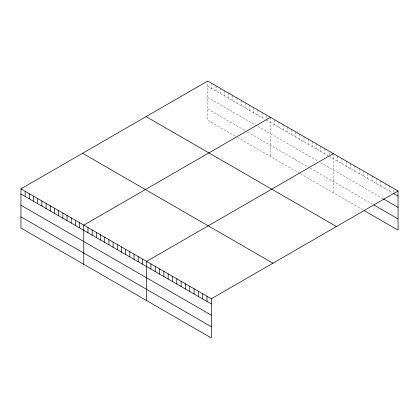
<?xml version="1.0" encoding="UTF-8"?>
<svg xmlns="http://www.w3.org/2000/svg" width="419" height="419" viewBox="0 0 419 419"><rect width="100%" height="100%" fill="white"/><g stroke="black" fill="none" stroke-linecap="round" stroke-linejoin="round"><path stroke-width="0.31" stroke-dasharray="2.1 1.57" d="M207.677 86.23L265.264 119.483M266.311 120.085L328.087 155.753M329.135 156.355L392.655 193.028M207.677 97.454L256.889 125.862M257.936 126.47L318.141 161.226M320.76 162.74L382.945 198.643M207.677 109.013L245.372 130.775M247.467 131.985L308.195 167.045M310.285 168.255L372.161 203.974M235.426 136.248L207.677 120.232L207.677 81.056M237.515 137.458L299.815 173.429M300.339 173.728L362.99 209.898M393.734 189.77L393.734 193.007M389.419 185.984L389.419 191.164M385.103 183.491L385.103 188.67M380.787 180.998L380.787 186.177M376.477 178.51L376.477 183.69M372.161 176.017L372.161 181.197M367.845 173.524L367.845 178.704M363.53 171.036L363.53 176.216M359.214 168.543L359.214 173.723M354.898 166.05L354.898 171.23M350.583 163.562L350.583 168.742M346.267 161.069L346.267 166.249M341.951 158.576L341.951 163.756M337.635 156.088L337.635 161.263M333.325 153.595L333.325 192.771M329.135 152.469L329.135 155.061M324.945 148.761L324.945 153.935M320.76 146.341L320.76 151.521M316.57 143.921L316.57 149.101M312.38 141.507L312.38 146.681M308.195 139.087L308.195 144.267M304.005 136.667L304.005 141.847M299.815 134.248L299.815 139.427M295.631 131.833L295.631 137.013M291.441 129.413L291.441 134.593M287.251 126.994L287.251 132.174M283.066 124.579L283.066 129.759M278.876 122.159L278.876 127.339M274.686 119.74L274.686 124.92M270.501 117.325L270.501 156.502M266.311 116.199L266.311 118.142M262.121 112.486L262.121 117.666M257.936 110.071L257.936 115.251M253.746 107.652L253.746 112.831M249.556 105.232L249.556 110.412M245.372 102.817L245.372 107.997M241.182 100.398L241.182 105.578M236.992 97.978L236.992 103.158M232.807 95.563L232.807 100.738M228.617 93.144L228.617 98.324M224.427 90.724L224.427 95.904M220.242 88.309L220.242 93.484M216.052 85.89L216.052 91.07M211.862 83.47L211.862 88.65"/><path stroke-width="0.63" d="M398.05 190.964L211.323 298.768L211.323 337.944L20.95 228.036L20.95 188.859L207.677 81.056L398.05 190.964L398.05 230.141L364.069 210.521M270.501 117.325L83.774 225.129L83.774 264.305M333.325 153.595L146.598 261.398L146.598 300.575M393.734 193.651L398.05 196.144M383.485 198.957L398.05 207.363M373.779 204.907L398.05 218.922M146.058 116.629L336.431 226.538M82.569 153.281L272.942 263.195M20.95 188.859L211.323 298.768M20.95 194.039L211.323 303.948M20.95 205.258L211.323 315.167M20.95 216.817L211.323 326.726M207.007 296.28L207.007 301.46M202.691 293.787L202.691 298.967M198.381 291.294L198.381 296.474M194.065 288.806L194.065 293.986M189.749 286.313L189.749 291.493M185.434 283.82L185.434 289M181.118 281.332L181.118 286.512M176.802 278.839L176.802 284.019M172.487 276.346L172.487 281.526M168.171 273.858L168.171 279.038M163.855 271.365L163.855 276.545M159.545 268.872L159.545 274.052M155.229 266.384L155.229 271.564M150.913 263.891L150.913 269.071M142.408 258.984L142.408 264.159M138.223 256.564L138.223 261.744M134.033 254.144L134.033 259.324M129.843 251.73L129.843 256.905M125.658 249.31L125.658 254.49M121.468 246.891L121.468 252.07M117.278 244.476L117.278 249.651M113.093 242.056L113.093 247.236M108.903 239.637L108.903 244.816M104.713 237.217L104.713 242.397M100.529 234.802L100.529 239.982M96.339 232.383L96.339 237.563M92.149 229.963L92.149 235.143M87.964 227.548L87.964 232.728M79.584 222.709L79.584 227.889M75.399 220.294L75.399 225.474M71.209 217.875L71.209 223.055M67.019 215.455L67.019 220.635M62.834 213.041L62.834 218.22M58.644 210.621L58.644 215.801M54.454 208.201L54.454 213.381M50.27 205.787L50.27 210.967M46.08 203.367L46.08 208.547M41.89 200.947L41.89 206.127M37.705 198.533L37.705 203.707M33.515 196.113L33.515 201.293M29.325 193.693L29.325 198.873M25.14 191.279L25.14 196.453"/></g></svg>
